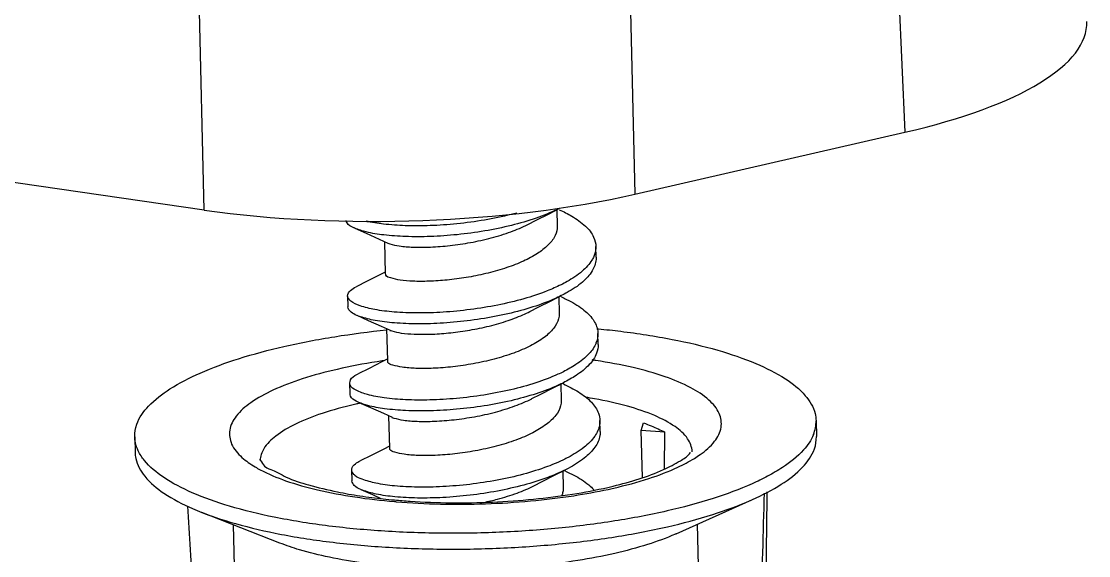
# Model space of a CAD drawing. Header units: millimetres. Extents: x 1034 to 1636, y -2154 to -1937.
# Drawn here: x 1119.97 to 1132.81, y -2060.26 to -2053.84 of the extents above; entities that cross this region are included whole.
import ezdxf

# ---------------------------------------------------------------- set-up
doc = ezdxf.new("R2010")
doc.units = ezdxf.units.MM

# ---------------------------------------------------------------- blocks, each defined once
blk = doc.blocks.new('*u3')
at = {"color": 7}
for p, q in [((32.75183554319187, -25.07900038891444), (32.97522543049183, -29.87131520131447)), ((29.60829305279185, -25.7995493501146), (29.72610554099185, -30.61606414881453)), ((24.5457711039918, -30.80736283621445), (24.42795861579179, -25.99084803751452)), ((24.5457711039918, -30.80736283621445), (18.08265413469178, -29.87873622501456)), ((29.72610554099185, -30.61606414881453), (32.97522543049183, -29.87131520131447)), ((28.78644013929181, -30.80406589451445), (28.79106746179184, -31.00244403831448)), ((26.65101768279192, -31.15674724281462), (26.75564067239179, -31.20413162261457)), ((26.71477447539189, -31.18562307681464), (26.72384421569188, -31.57445230161443)), ((29.25989160059191, -31.37537987391443), (29.2568388181918, -31.24450390901461)), ((26.26986575199192, -31.83796604321446), (26.27291853439181, -31.96884200811451)), ((28.81086239839192, -31.85107361371456), (28.81548972089183, -32.04945175761463)), ((28.84118307059191, -31.85085948981441), (28.82533288779189, -31.84383169211446)), ((26.6754399418918, -32.2037549620145), (26.7800629314919, -32.2511393419145)), ((26.73919673449188, -32.23263079611456), (26.74826647479188, -32.62146002091458)), ((29.27007343929188, -32.23317893681451), (29.28648538539187, -32.23476293931458)), ((29.28431385969179, -32.42238759321458), (29.2812610772919, -32.29151162831454)), ((26.29428801119184, -32.88497376251462), (26.2973407934918, -33.01584972741443)), ((28.83528465749191, -32.89808133301449), (28.83991197999194, -33.09645947691456)), ((28.86560532969179, -32.89786720911457), (28.84975514689177, -32.89083941141462)), ((26.69986220099179, -33.25076268131443), (26.80448519059189, -33.29814706121442)), ((26.76361899359188, -33.27963851531445), (26.77268873389187, -33.66846774021451)), ((29.30873611879178, -33.46939531251451), (29.30568333639189, -33.33851934751465)), ((29.80277548509184, -33.45691483761448), (29.82940051869184, -33.36656803001461)), ((31.90642943869182, -33.34018615371451), (31.91086984939182, -33.53055119351461)), ((30.08544137559193, -33.47636734201456), (29.80277548509184, -33.45691483761448)), ((29.8159991101918, -34.02382543531462), (29.80277548509184, -33.45691483761448)), ((30.08264195529193, -33.9217148329144), (30.08544137559193, -33.47636734201456)), ((23.70865930369189, -33.53140543761447), (23.71309971449193, -33.72177047751461)), ((26.31871027029194, -33.93198148181455), (26.3217630525919, -34.06285744671459)), ((28.85970691659179, -33.94508905231442), (28.86433423909182, -34.14346719611444)), ((28.89002758879178, -33.94487492841449), (28.87417740599187, -33.9378471306145)), ((30.22182123719176, -34.69880528611452), (31.14189319579179, -34.28715096901442)), ((25.45478254279192, -34.81000012451454), (24.51651738329178, -34.44169294791459)), ((24.94350482329173, -36.54874246731447), (24.89784785559186, -34.59138064351464)), ((30.47598570319178, -34.58508820271459), (30.53926401379181, -37.29789537781448))]:
    blk.add_line(p, q, dxfattribs=at)
for points in [[(28.43899475919193, -30.97956713701456), (28.53748219269175, -30.92930475471462), (28.68526692929186, -30.85469918271451), (28.81641487349179, -30.78906469641447)], [(26.35650275819182, -31.02549071141448), (26.49465305969181, -31.08675210621459), (26.65101768279192, -31.15674724281462)], [(26.72333730449191, -31.55272048951451), (26.65802338149183, -31.58605012621456), (26.50512540759189, -31.66322674991443), (26.37292298659179, -31.72938576971455)], [(28.46341701829181, -32.02657485631448), (28.56190445189179, -31.97631247401455), (28.70968918839185, -31.90170690201444), (28.84083713269183, -31.83607241571463)], [(26.38092501729182, -32.07249843071463), (26.51907531879181, -32.13375982551452), (26.6754399418918, -32.2037549620145)], [(26.7477595635919, -32.59972820881444), (26.68244564059194, -32.63305784551449), (26.52954766669188, -32.71023446921458), (26.39734524569178, -32.77639348901448)], [(28.48783927749196, -33.07358257561464), (28.58632671099178, -33.02332019331448), (28.73411144749196, -32.94871462131459), (28.86525939179182, -32.88308013501455)], [(26.40534727639192, -33.11950615001456), (26.5434975778918, -33.18076754481444), (26.69986220099179, -33.25076268131443)], [(26.77218182269178, -33.64673592811459), (26.70686789969182, -33.68006556481441), (26.55396992579176, -33.75724218851451), (26.42176750479189, -33.82340120831464)], [(28.51226153659184, -34.12059029491456), (28.61074897009189, -34.07032791251459), (28.75853370659183, -33.99572234051448), (28.88968165089193, -33.93008785431448)], [(26.4297695354918, -34.16651386921444), (26.5679198369919, -34.2277752641146), (26.6680827559918, -34.27261224231461)]]:
    blk.add_lwpolyline(points, dxfattribs=at)
for centre, radius, start, end in [((28.97081501329183, -32.28919937701448), 0.3109309028, 338.0106665585996, 339.4887173064996), ((27.55242984819188, -38.37504236951463), 5.3660323362, 102.3171019013999, 102.9085841035937), ((27.57718338799179, -38.48784763531444), 5.481521520299999, 102.0885530841039, 102.3183553219061), ((31.47849070179188, -33.34759748281454), 0.4269766926, 338.0641998941023, 0.9980497172994703), ((28.4402223317918, -29.96017166541446), 4.2895339711, 282.9175309206969, 283.8222144619967), ((28.10679709819181, -28.19436488271458), 6.109417781399999, 282.2554526526036, 282.908219044095), ((-1036.984117848408, -5.72111278211446), 1068.6485446736, 358.3198293257037, 358.4723039478976), ((27.54387121589184, -25.9994692976145), 8.3422628305, 265.1105260255054, 265.2675087559949)]:
    blk.add_arc(centre, radius, start, end, dxfattribs=at)
for centre, major_axis, ratio, start_param, end_param in [((30.16263761819187, -28.66590322061461), (4.9998834012, 0.116238904), 0.3057771425, -0.9804786791, 0.0064809158), ((26.9157195525919, -29.41014747581448), (4.9986443317, 0.1165522752), 0.3059277794, -2.0718780414, -0.9808672987999999)]:
    blk.add_ellipse(centre, major_axis=major_axis, ratio=ratio, start_param=start_param, end_param=end_param, dxfattribs=at)
for points, start_tangent, end_tangent in [([(28.81641838649182, -30.78907174631445), (28.79571613639189, -30.79922906761453), (28.53747253199185, -30.90454673141448), (28.24038596389187, -30.99176313701446), (27.91896558469182, -31.05842545471455), (27.58890553619187, -31.10308178231458), (27.26632068859192, -31.12535184881449), (26.96696189019178, -31.12594553241456), (26.7054489447919, -31.10662829131456), (26.49455866739186, -31.07013519091447), (26.35666557219179, -31.02509487571456)], (-0.8950372630070176, -0.4459913651954562), (-0.9248237601379846, 0.3803958631271371)), ([(28.8167799318918, -30.80380844661454), (28.96692049879186, -30.87993766461454), (29.13193699839189, -31.00123829861445)], (0.9148635264259689, -0.4037632078526233), (0.7216399575750605, -0.6922685690041581)), ([(26.35666557219179, -31.02509487571456), (26.34460268859186, -31.02003771391446), (26.26292530639194, -30.96056983831454), (26.25255266979184, -30.93227021381449)], (-0.9248237602338352, 0.3803958628941037), (-0.1890927571402721, 0.9819592299057484)), ([(28.30466052599184, -30.84357397101462), (28.23733318149186, -30.86088717211442), (27.91591280229181, -30.92754948981451), (27.58585275379176, -30.97220581741453), (27.26326790619191, -30.99447588391445), (26.96390910779189, -30.99506956751452), (26.70239616239178, -30.97575232631448), (26.4935579740918, -30.93977036891442)], (-0.9662021034883906, -0.2577857544834655), (-0.9705742043170088, 0.2408022298783906)), ([(26.89190165119192, -31.23839597441452), (27.0570964117918, -31.25244880291461), (27.26658539209188, -31.25154046951457), (27.50199947379178, -31.23329183891451), (27.7474893869919, -31.19730298641457), (27.99854968359193, -31.14172674361453), (28.23426690389192, -31.06818507581443), (28.43693790839188, -30.98062057051447), (28.43899492959179, -30.97956746921454)], (0.9896807704931971, -0.1432898200012539), (0.8897806255690658, 0.4563884730817837)), ([(28.79093597969177, -31.00253502401461), (28.79019962909183, -31.0282305965145), (28.7542482554918, -31.1369942500146), (28.66734443509188, -31.24299324021445), (28.53498757929185, -31.34165665971454), (28.36314593319184, -31.43074783371458), (28.15933091699185, -31.50794157791461), (27.93132299499189, -31.5714847236145), (27.69645344939181, -31.61835115821441), (27.46800592809188, -31.64845055421461), (27.24919046379182, -31.66310512721452), (27.05534794399182, -31.66254699221463), (26.9014782351918, -31.64895411651446)], (0.02877654095003058, -0.9995858695934788), (-0.9896807704942047, 0.143289819994295)), ([(29.13193699839189, -31.00123829861445), (29.22993390139186, -31.13283188151445), (29.25668111029188, -31.24450877651452)], (0.7216399576466858, -0.692268568929494), (0.03084920380767942, -0.9995240500480378)), ([(26.75488471549181, -31.20628243831447), (26.77897945939173, -31.21330628231453), (26.89190165119192, -31.23839597441452)], (0.9434237993717302, -0.3315894069161586), (0.9896807705327874, -0.1432898197278105)), ([(29.25668111029188, -31.24450877651452), (29.25618088349177, -31.2701045375145), (29.2311704142918, -31.3663339496145)], (0.03084920387937944, -0.9995240500458249), (-0.4038333318334253, -0.9148325749011753)), ([(29.20944164399191, -31.40816583551441), (29.09203411029193, -31.54208693951455), (28.90971756079182, -31.6671406300145), (28.83728366589185, -31.70548556541462)], (-0.5135280533813043, -0.8580728048309236), (-0.8947563841386523, -0.4465546025326855)), ([(29.25973389269177, -31.37538474141456), (29.25923366589188, -31.40098050241454), (29.21249442639191, -31.53904180041445), (29.09508689269182, -31.67296290441459), (28.91277034309189, -31.79801659491454), (28.84085277709187, -31.83610373711463)], (0.03084920363239486, -0.9995240500534477), (-0.8946122055791202, -0.4468433748293267)), ([(29.2311704142918, -31.3663339496145), (29.20944164399191, -31.40816583551441)], (-0.4038333322900451, -0.9148325746996102), (-0.5135280537390697, -0.8580728046168128)), ([(26.9014782351918, -31.64895411651446), (26.78850079479184, -31.62384550371462), (26.7304872734918, -31.59084893211457), (26.72772863169189, -31.57451567541443)], (-0.989680770487847, 0.1432898200382068), (0.02069053125979854, 0.9997859280446927)), ([(28.83728366589185, -31.70548556541462), (28.67141216409175, -31.77903150571456), (28.38876459159178, -31.87410515821443), (28.0755808564918, -31.94952613181454), (27.74715399879176, -32.00341600181446), (27.41951935659176, -32.03494484901444), (27.1086736895918, -32.04437167461447), (26.82979618029185, -32.03303178711462), (26.59650925009191, -32.00327177681447), (26.42021518489184, -31.95833524341447), (26.30954087499197, -31.90220484111455)], (-0.8947563841418917, -0.4465546025261943), (-0.7594840217891226, 0.650525956935632)), ([(26.26988325839193, -31.83796589761459), (26.30331708209178, -31.77479811131457), (26.37240324529193, -31.72826704271461)], (-0.00831811925467773, 0.9999654038475857), (0.9069060476263453, 0.4213329096792245)), ([(26.30954087499197, -31.90220484111455), (26.26991770939173, -31.83940833521456), (26.26988325839193, -31.83796589761459)], (-0.7594840219230169, 0.6505259567793112), (-0.008318118593553647, 0.9999654038530853)), ([(28.84085277709187, -31.83610373711463), (28.67446494649187, -31.9099074706146), (28.3918173739919, -32.00498112321452), (28.07863363889192, -32.08040209671458), (27.75020678109195, -32.1342919667145), (27.42257213899188, -32.16582081391448), (27.11172647199191, -32.17524763951451), (26.83284896269186, -32.16390775201444), (26.59956203249192, -32.13414774171451), (26.42326796729185, -32.08921120831451), (26.38044771559191, -32.07364030451458)], (-0.8946122055350377, -0.4468433749175827), (-0.9226400197306449, 0.3856622797104163)), ([(26.38044771559191, -32.07364030451458), (26.31259365739186, -32.03308080611464), (26.27297049179185, -31.9702843001146), (26.27293604079182, -31.96884186251464)], (-0.922640019701641, 0.3856622797798037), (-0.008318119312590092, 0.9999654038471039)), ([(28.84119438519178, -31.85083392211459), (28.9050421517918, -31.88065862141457), (29.09567947469179, -31.99644896491463), (29.22223478339185, -32.12431057321464), (29.27858703819186, -32.25981130701462), (29.28102160549179, -32.29151522741449)], (0.9144580495973365, -0.4046807081226326), (0.01502796103975052, -0.9998870738173326)), ([(26.91632391029191, -32.28540369371444), (27.07019361909181, -32.29899656941461), (27.26403613889192, -32.2995547044145), (27.48285160329181, -32.28490013141459), (27.71129912449192, -32.25480073531457), (27.94616867009188, -32.20793430081449), (28.17417659209184, -32.14439115511459), (28.37799160839188, -32.06719741091456), (28.46343028779188, -32.02660071421451)], (0.989680770488172, -0.1432898200359615), (0.8896921121773811, 0.456560998694972)), ([(28.8151003750919, -32.04949384141446), (28.80807175619191, -32.11297695541452), (28.74912969569186, -32.22789103101445), (28.63392937789183, -32.33813690891452), (28.47100124369183, -32.43815346391443), (28.26835195039189, -32.52571930061458), (28.03262174909185, -32.59927329941456), (27.7815052071918, -32.65486575851446), (27.53597528669195, -32.69086027451453), (27.30056816989179, -32.70910700111449), (27.09108861879179, -32.71001441251451), (26.9259004942918, -32.69596183581461)], (0.02141808467557929, -0.9997706065137292), (-0.9896807704920814, 0.1432898200089609)), ([(23.8758808078918, -33.16422345031447), (24.13225923399182, -32.95815540081458), (24.49654726899189, -32.76641225611456), (24.95785322329175, -32.59450301331458), (25.50265154189174, -32.44736461851448), (26.11511187799181, -32.32924393311441), (26.73946076039181, -32.24746846561447)], (0.6865752562719527, 0.7270587441707186), (0.9946666847637966, 0.1031415833744957)), ([(26.77931155999192, -32.25327956571459), (26.80334646989184, -32.26029508081456), (26.91632391029191, -32.28540369371444)], (0.9435427082172918, -0.3312508985195036), (0.9896807705012439, -0.1432898199456761)), ([(29.28102160549179, -32.29151522741449), (29.26203389439183, -32.39814702321451)], (0.01502796108842863, -0.9998870738166009), (-0.350344508141792, -0.9366209081666316)), ([(29.28648538539187, -32.23476293931458), (29.55573224179182, -32.26438720211445), (30.17539347689183, -32.36193296351462), (30.72216422949191, -32.49227727441462), (31.18148360319185, -32.65221293091463), (31.53658086239182, -32.83623876641445), (31.77650226549179, -33.03847936071452), (31.89431589429182, -33.25264042891445), (31.90540261719173, -33.34016024361449)], (0.9953023638468188, -0.09681531139719006), (0.01746065605891749, -0.9998475511246663)), ([(29.28407438789179, -32.42239119231454), (29.26508667679184, -32.52902298811455), (29.17647608209188, -32.66525148741448), (29.02016498319188, -32.79453318621449), (28.86527463179186, -32.88311072231454)], (0.01502796116502508, -0.9998870738154498), (-0.8950536150616417, -0.445958547586081)), ([(29.25912680539182, -32.40562247131447), (29.17342329969176, -32.53437552251444), (29.01711220079176, -32.66365722131445), (28.86543705849181, -32.7506287357146)], (-0.3743864391965243, -0.9272727722443637), (-0.8941507326904303, -0.4477660853941117)), ([(30.44123810989186, -33.79297520661453), (30.51036986499196, -33.74736242771451), (30.68499635059186, -33.58640800511444), (30.76302749849185, -33.4190869436145), (30.73991411279189, -33.25198999121449), (30.61636707839193, -33.09136917191449), (30.39718323769182, -32.94282686101451), (30.09026451759189, -32.81129736741445), (29.70612593389194, -32.70108068081458), (29.25760681279189, -32.6157984902145), (29.21226753619192, -32.60911753481446)], (0.8501759447837789, 0.5264986827248567), (-0.9898010202732983, 0.1424568014028744)), ([(26.14350915659179, -32.7221990520145), (25.72252183139187, -32.83730902861453), (25.37207619179185, -32.97292329141465), (25.10471887739186, -33.12422916351443), (24.93009239179185, -33.28518358621454), (24.85206124379181, -33.45250464771448), (24.87517462949188, -33.61960160001445), (24.99872166399189, -33.78022241931444), (25.15785963829182, -33.89510791541443)], (-0.974721933585541, -0.2234214676061013), (0.8602297909534029, -0.5099065666926295)), ([(26.70606996739184, -32.61864671111448), (26.62379002219177, -32.63092676511451), (26.14350915659179, -32.7221990520145)], (-0.9898045077466863, -0.1424325680606097), (-0.974721933572901, -0.2234214676612462)), ([(26.9259004942918, -32.69596183581461), (26.81298082219178, -32.67087300641447), (26.75508427689181, -32.63807367871459), (26.7521420353919, -32.62150836001456)], (-0.9896807705266404, 0.1432898197702661), (0.01367090095703636, 0.9999065488669544)), ([(28.86543705849181, -32.7506287357146), (28.80075437269181, -32.78149082611458), (28.53492770059188, -32.88393253401455), (28.23261906619189, -32.96778808521458), (27.90859192199184, -33.03076831441444), (27.57866735229186, -33.0716006270145), (27.2589536297919, -33.09009097081457), (26.96506178689174, -33.08713328621457), (26.71134540179185, -33.0646659733145), (26.51020161849181, -33.02557749731454), (26.37146744009181, -32.97356572851459), (26.30194069379183, -32.91295786561454), (26.29713877339191, -32.88498870311446)], (-0.8941507326592003, -0.4477660854564755), (0.005240834701141091, 0.9999862667315164)), ([(26.29713877339191, -32.88498870311446), (26.30504899579182, -32.84849971381459), (26.38068283539189, -32.78512457641455), (26.39757385409177, -32.77687451301449)], (0.005240834801107596, 0.9999862667309926), (0.9031886802891157, 0.4292437626775789)), ([(28.86527463179186, -32.88311072231454), (28.80380715509182, -32.91236679101462), (28.53798048299177, -33.01480849891459), (28.23567184859189, -33.09866405011462), (27.91164470439173, -33.16164427931449), (27.58172013469175, -33.20247659191455), (27.26200641219179, -33.22096693571461), (26.96811456929186, -33.21800925111461), (26.71439818419185, -33.19554193821455), (26.51325440089192, -33.15645346221459), (26.40554240159179, -33.11906200511453)], (-0.8950536150621974, -0.4459585475849655), (-0.9155417309907794, 0.4022229963768946)), ([(28.86561109499189, -32.89785414351445), (29.04836609739186, -32.99374224581447), (29.20242376969179, -33.11710721731447), (29.28841507069183, -33.25000718651449), (29.30526023839184, -33.33853178461459)], (0.9148890758802334, -0.4037053118736644), (0.0293825460563691, -0.9995682397851811)), ([(26.40554240159179, -33.11906200511453), (26.37452022239177, -33.10444169341463), (26.30499347619184, -33.04383383061463), (26.3001915557918, -33.0158646680145)], (-0.9155417310555848, 0.4022229962293847), (0.005240834808462342, 0.9999862667309539)), ([(26.94074616939179, -33.3324114130146), (27.10593429389189, -33.34646398971449), (27.31541384509183, -33.34555657831447), (27.55082096179183, -33.32730985171452), (27.7963508822919, -33.29131533571444), (28.04746742419195, -33.2357228765145), (28.28319762549177, -33.16216887781457), (28.48584691879182, -33.07460304111464), (28.48783944129184, -33.07358289501462)], (0.9896807704903041, -0.1432898200212357), (0.889779734471487, 0.4563902103724954)), ([(28.83952514759187, -33.09646713881443), (28.83274181349179, -33.15901085211453), (28.77429142509186, -33.27394134811448), (28.6591929385919, -33.38451137221455), (28.49662324679184, -33.48454714841455), (28.29444621489176, -33.57211260361464), (28.05849705639196, -33.64589750651453), (27.80629467669189, -33.70180663591464), (27.55978901859191, -33.73793595621441), (27.32456760609193, -33.7561323301145), (27.11533607129184, -33.75701549271457), (26.9503227533919, -33.74296955511454)], (0.02185855303665111, -0.9997610732865849), (-0.9896807704901635, 0.1432898200222083)), ([(30.41479357459184, -33.71447097321447), (30.4147221066919, -33.71002269501446), (30.36065285359189, -33.55612169801452), (30.20876995049184, -33.41049556641451), (29.96491017229187, -33.27874063101444), (29.63844491349187, -33.1659201598145), (29.24192005099178, -33.0763697805146), (29.1330401039919, -33.0579462151145)], (-0.005861821843798442, 0.999982819374749), (-0.9876024047320621, 0.1569760815138679)), ([(23.70945400689175, -33.53152991301454), (23.73380473399186, -33.38292740671454), (23.8758808078918, -33.16422345031447)], (-0.01489393875566707, 0.9998890791424531), (0.6865752562342525, 0.7270587442063196)), ([(26.35367886699191, -33.14462182061447), (25.96241116389194, -33.25278852961446), (25.64235177239186, -33.38088702751452), (25.40580039559188, -33.52399456111448), (25.26184756999191, -33.67661158811461), (25.21615225509186, -33.81764909601452)], (-0.9747219335783398, -0.2234214676375189), (-0.04234661849588073, -0.9991029796282085)), ([(26.80372902759188, -33.30029832991454), (26.82782649729188, -33.30732258361445), (26.94074616939179, -33.3324114130146)], (0.9434173729111017, -0.3316076906368657), (0.9896807704644327, -0.1432898201999246)), ([(29.30526023839184, -33.33853178461459), (29.30219431609191, -33.38776466001445), (29.2813615142918, -33.45769921151441)], (0.02938254637721803, -0.9995682397757498), (-0.3987215455458605, -0.9170720413999766)), ([(29.82940051869184, -33.36656803001461), (29.92204888939182, -33.40146191851454), (30.00749395929188, -33.4381037655146), (30.08544137559193, -33.47636734201456)], (0.942849873377476, -0.333217821060155), (0.8847840526407745, -0.4660012662993173)), ([(29.30831302079173, -33.46940774951463), (29.3052470984918, -33.5186406249145), (29.24618513199187, -33.65634156231454), (29.11719996379179, -33.78907467651447), (28.92461467109194, -33.91217059941459), (28.88968578579181, -33.93009613351455)], (0.02938254598561456, -0.9995682397872612), (-0.8946310598958097, -0.4468056251544962)), ([(29.2813615142918, -33.45769921151441), (29.24313234969179, -33.5254655974145)], (-0.3987215464484099, -0.9170720410075692), (-0.569775551502306, -0.8218003534376479)), ([(31.87455557089186, -33.50710207681459), (31.75446705989179, -33.69080327751453), (31.50233738319184, -33.90076777551462), (31.32227776019181, -34.00693551881454)], (-0.3723147729745284, -0.9281065185768956), (-0.8831237412772087, -0.4691401257540713)), ([(23.75122456199188, -33.70226174911454), (23.7169996756918, -33.60274410341458), (23.70945400689175, -33.53152991301454)], (-0.4357197536017202, 0.9000823830746031), (-0.01489393872724829, 0.9998890791428764)), ([(29.24313234969179, -33.5254655974145), (29.1141471813919, -33.65819871161443), (28.92156188879176, -33.78129463451455), (28.88466787809193, -33.80020013601461)], (-0.5697755513475254, -0.8218003535449615), (-0.895167187246238, -0.4457305316866447)), ([(31.74364834519179, -33.89773318081461), (31.88622993849185, -33.67762536751457), (31.91001018709187, -33.53056386701451)], (0.686575256288742, 0.7270587441548642), (-0.01474075556175558, 0.9998913491602319)), ([(23.71388886659179, -33.7217590372145), (23.72137609549179, -33.79281118041445), (23.82979213549174, -34.00762926401444), (24.0603167453919, -34.21075013241443), (24.40588119889196, -34.39594535801461), (24.51649744459178, -34.44174365561457)], (0.01449539516028456, -0.9998949362403768), (0.9306406607310291, -0.365934366511419)), ([(30.11245801289181, -34.42422371751445), (29.48522344239177, -34.54469646941448), (28.8069191271918, -34.63105470371443), (28.09847701859189, -34.68071882751451), (27.38161498089187, -34.69224860181453), (26.67487652029195, -34.66514445061443), (26.00336479649184, -34.60014915731449), (25.38820593159176, -34.49941260641458), (24.84810817449193, -34.36617432351454), (24.39898295619184, -34.20450543491461), (24.05429372899187, -34.0193145151145), (23.8251482985919, -33.81701042741452), (23.75122456199188, -33.70226174911454)], (-0.9747219335842542, -0.2234214676117156), (-0.4357197535591947, 0.9000823830951892)), ([(26.9503227533919, -33.74296955511454), (26.83744444369188, -33.7178948834146), (26.77964331659177, -33.68524926081454), (26.77654717089183, -33.66850198891461)], (-0.9896807704882299, 0.1432898200355617), (0.007787936792455158, 0.9999696735604119)), ([(29.46503473599182, -34.12548812701448), (29.77687716829178, -34.03857618991447), (30.07183584019185, -33.92736333171456), (30.27350941519182, -33.82092927351459), (30.38303860639189, -33.73674480691443), (30.39664324299179, -33.71758382361463)], (0.9710722251194264, 0.2387859577144482), (0.5720254543114683, 0.820235868284092)), ([(25.15785963829182, -33.89510791541443), (25.21790550459184, -33.92876473031447), (25.52482422479181, -34.06029422381448), (25.90896280849188, -34.17051091051462), (26.35748192949188, -34.25579310111448), (26.83282779259184, -34.31137439711461)], (0.8602297909695581, -0.5099065666653749), (0.9963607579444629, -0.08523637737688973)), ([(25.2120026953919, -33.81506360281446), (25.24423938529185, -33.85227907761464), (25.34502908179184, -33.92537905961444), (25.52949139259181, -34.01659760811458), (25.79989705849187, -34.11048099231448), (26.14822925249189, -34.19508652891454), (26.41745509219174, -34.24244409341463)], (0.07384264637051768, 0.9972699050793615), (0.9889798241241362, -0.1480503545264003)), ([(26.31938063319183, -33.93191536201448), (26.31929349559186, -33.92238816511463), (26.36509564399182, -33.85796315031462), (26.42137676979189, -33.82261586921459)], (-0.09815650765111111, 0.9951709903356998), (0.8953076079650977, 0.4454484112889113)), ([(28.88466787809193, -33.80020013601461), (28.67479669989177, -33.89055330301449), (28.38591025469179, -33.98244848981449), (28.06901238229182, -34.05429952181453), (27.73957699089192, -34.10440182051457), (27.41368853159179, -34.13210991111464), (27.10725872959188, -34.13786885511445), (26.83525172699183, -34.12319257661443), (26.61095537039182, -34.09059013921456), (26.44533412969179, -34.04344356081447), (26.35862395409185, -33.99790087461452)], (-0.8951671872240297, -0.4457305317312458), (-0.7489791539564674, 0.6625935608943498)), ([(29.47157958569187, -34.14939253921443), (29.8925669108919, -34.03428256261464), (30.24301255049181, -33.89866829981452), (30.44123810989186, -33.79297520661453)], (0.9747219335863264, 0.2234214676026752), (0.8501759448159525, 0.5264986826729036)), ([(26.35862395409185, -33.99790087461452), (26.34649515789181, -33.9858431188145), (26.31938063319183, -33.93191536201448)], (-0.7489791540154797, 0.6625935608276438), (-0.0981565071795065, 0.9951709903822156)), ([(28.88968578579181, -33.93009613351455), (28.67784948229189, -34.02142926791453), (28.3889630370918, -34.11332445471453), (28.07206516469182, -34.18517548671457), (27.74262977329181, -34.23527778541461), (27.41674131399191, -34.26298587601445), (27.11031151199188, -34.26874482001449), (26.83830450929179, -34.25406854151447), (26.61400815279194, -34.2214661041146), (26.44838691209179, -34.17431952571451), (26.42946613469178, -34.16729184221458)], (-0.8946310599404018, -0.4468056250652103), (-0.9316580390041332, 0.3633363432949879)), ([(28.89004712339192, -33.94483075131461), (28.99059656439181, -33.99340745081463), (29.17086949469183, -34.11154890251464), (29.23203634929189, -34.16934962321443)], (0.9145752329384235, -0.4044158049528092), (0.6757011466173916, -0.7371756645874458)), ([(31.32227776019181, -34.00693551881454), (31.13716194839185, -34.09691539661458), (30.66934296589193, -34.27323599021452), (30.11245801289181, -34.42422371751445)], (-0.8831237412611989, -0.469140125784209), (-0.9747219335832243, -0.2234214676162089)), ([(31.14189722099184, -34.28715997991458), (31.48773151039188, -34.1035059289145), (31.74364834519179, -33.89773318081461)], (0.9130435634289111, 0.4078620493267746), (0.6865752562184485, 0.7270587442212437)), ([(26.42946613469178, -34.16729184221458), (26.34954794029193, -34.11671908371454), (26.32243341559195, -34.06279132691452)], (-0.9316580389571737, 0.3633363434154004), (-0.09815650776527807, 0.9951709903244391)), ([(26.83406731059188, -34.2919788277145), (27.02108251239179, -34.30673608871462), (27.51127511489176, -34.3255651686145), (28.01285151789182, -34.31744140021465), (28.50700546499195, -34.2825883860146), (28.97510533089189, -34.2227140984146), (29.39914059669195, -34.14114971491449)], (0.995906216931791, -0.0903925167069083), (0.9747219335872191, 0.2234214675987808)), ([(27.90778417629178, -34.32135586221443), (28.07334273159177, -34.28234708371451), (28.30929188999187, -34.20856218081462), (28.51226159319185, -34.12059040531449)], (0.9789747370809088, 0.2039815289612407), (0.8897636632525319, 0.4564215415111728)), ([(28.86399824429179, -34.14346618071454), (28.85943125759184, -34.19619039911458), (28.84510359559192, -34.2424791729145)], (0.02472873570590341, -0.9996941980577799), (-0.3833987478378931, -0.9235829146082856)), ([(26.41745509219174, -34.24244409341463), (26.56077897929185, -34.26223938071462), (26.83406731059188, -34.2919788277145)], (0.9889798241203582, -0.1480503545516372), (0.9959062169412715, -0.09039251660245674)), ([(26.85560393509184, -34.3132913599145), (27.38595189489183, -34.34097121281457), (27.92798901149183, -34.3379970982146), (28.47036247059191, -34.30427492991453), (28.99129872019182, -34.24066482621447), (29.40364731059185, -34.16455459111444)], (0.9965905541663403, -0.08250616550553565), (0.9772040472471851, 0.2123022610424145)), ([(31.2818449336919, -37.03346825811445), (31.29473581559193, -36.06245575461458), (31.30780354859189, -35.03293397911443), (31.31799189879177, -34.19366164391454)], (0.01358276270477359, 0.9999077500236239), (0.01192404623705524, 0.9999289060334923)), ([(24.5027709319919, -37.0138118329146), (24.44031336239186, -35.95196482251458), (24.37846750349183, -34.89031746771457), (24.3480961758919, -34.36501686291444)], (-0.05902617273460777, 0.9982564354574952), (-0.05758676518885864, 0.9983405052761725)), ([(30.11689842369185, -34.61458875741459), (30.66221425669187, -34.46728442921449), (31.12368369869182, -34.29523641701462), (31.14189722099184, -34.28715997991458)], (0.9747219335932196, 0.2234214675726024), (0.9130435633872638, 0.4078620494200063)), ([(24.51649744459178, -34.44174365561457), (24.85588922779186, -34.5575361787146), (25.39654194229183, -34.69056763001458), (26.01126095589188, -34.79096048161455), (26.68119673829176, -34.85563632201456), (27.38580661199194, -34.8826119538146), (28.10348466489177, -34.87106020571446), (28.81222426669194, -34.8213352963146), (29.49029287289181, -34.73496197301461), (30.11689842369185, -34.61458875741459)], (0.9306406607380049, -0.3659343664936783), (0.9747219335829123, 0.22342146761757)), ([(30.22182294729191, -34.69880911361452), (30.21301351049181, -34.70272584741451), (29.87930785299181, -34.82758101791455), (29.48432499869182, -34.93440076801448)], (-0.9130101094165081, -0.4079369315264998), (-0.9747219335889876, -0.2234214675910647)), ([(26.45995948039183, -35.0519096901146), (26.0514734936919, -34.98156224991453), (25.69061978439174, -34.89085804641445), (25.45477163849182, -34.81002786211457)], (-0.9905098523223947, 0.1374417420300977), (-0.9306674108642152, 0.3658663285344771)), ([(29.48432499869182, -34.93440076801448), (29.03985197649183, -35.01999739591452), (28.55915269489185, -35.08181653771453), (28.0565721218918, -35.11801339441445)], (-0.9747219335833027, -0.2234214676158664), (-0.9989824084162969, -0.0451015263020566))]:
    blk.add_spline(points, degree=3, dxfattribs=dict(at, start_tangent=start_tangent, end_tangent=end_tangent))

msp = doc.modelspace()

# ---------------------------------------------------------------- block references
msp.add_blockref('*u3', (1097.623979550097, -2025.299985094522))

doc.saveas('drawing.dxf')
